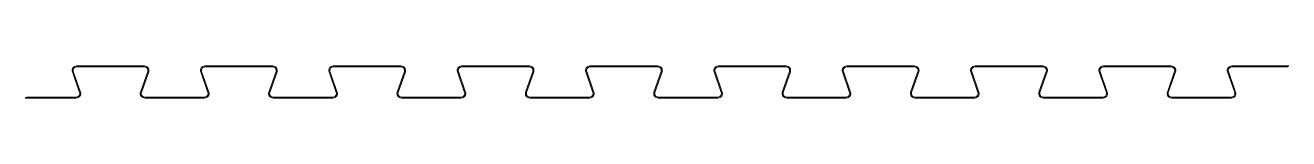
# Model space of a CAD drawing. Header units: metres. Extents: x -26 to 604, y 0 to 16.
import ezdxf

# ---------------------------------------------------------------- set-up
doc = ezdxf.new("R2010")
doc.units = ezdxf.units.M
doc.layers.add('A-DETL-GENF', color=92, linetype='Continuous', lineweight=18)

# ---------------------------------------------------------------- blocks, each defined once
blk = doc.blocks.new('23 Zwaluwstaartplaat - Lewis Zwaluwstaartplaat-3218157-00_0 Basismaterialen')
at = {"layer": 'A-DETL-GENF'}
blk.add_hatch(color=256, dxfattribs=at).paths.add_polyline_path([(546.09, 0), (575.91, 0), (576.44, 0.06), (576.95, 0.25), (577.39, 0.55), (577.75, 0.95), (578, 1.42), (578.14, 1.94), (578.15, 2.48), (578.03, 3), (574.35, 13.57), (574.35, 13.99), (574.46, 14.39), (574.66, 14.76), (574.94, 15.07), (575.28, 15.3), (575.67, 15.45), (576.09, 15.5), (603.79, 15.5), (604.5, 16), (576.09, 16), (575.56, 15.94), (575.05, 15.75), (574.61, 15.45), (574.25, 15.05), (574, 14.58), (573.86, 14.06), (573.85, 13.52), (573.97, 13), (577.65, 2.43), (577.65, 2.01), (577.54, 1.61), (577.34, 1.24), (577.06, 0.93), (576.72, 0.7), (576.33, 0.55), (575.91, 0.5), (545.67, 0.55), (545.28, 0.7), (544.92, 0.95), (544.56, 1.42), (544.46, 1.61), (544.35, 2.01), (544.36, 2.48), (544.5, 3), (548.07, 13.17), (548.15, 13.57), (548.14, 14.06), (548, 14.58), (547.73, 15.07), (547.31, 15.5), (546.72, 15.83), (546.44, 15.94), (545.91, 16), (512.09, 16), (511.56, 15.94), (510.94, 15.67), (510.48, 15.3), (510.25, 15.05), (509.95, 14.39), (509.86, 13.99), (509.85, 13.52), (509.97, 13), (513.65, 2.43), (513.65, 2.01), (513.44, 1.42), (513.34, 1.24), (512.95, 0.85), (512.72, 0.7), (512.33, 0.55), (511.91, 0.5), (481.67, 0.55), (481.28, 0.7), (480.92, 0.95), (480.56, 1.42), (480.46, 1.61), (480.35, 2.01), (480.36, 2.48), (480.5, 3), (484.07, 13.17), (484.15, 13.57), (484.14, 14.06), (484, 14.58), (483.73, 15.07), (483.31, 15.5), (482.72, 15.83), (482.44, 15.94), (481.91, 16), (448.09, 16), (447.56, 15.94), (446.94, 15.67), (446.48, 15.3), (446.25, 15.05), (445.95, 14.39), (445.86, 13.99), (445.85, 13.52), (445.97, 13), (449.65, 2.43), (449.65, 2.01), (449.44, 1.42), (449.34, 1.24), (448.95, 0.85), (448.72, 0.7), (448.33, 0.55), (447.91, 0.5), (417.67, 0.55), (417.28, 0.7), (416.92, 0.95), (416.56, 1.42), (416.46, 1.61), (416.35, 2.01), (416.36, 2.48), (416.5, 3), (420.07, 13.17), (420.15, 13.57), (420.14, 14.06), (420, 14.58), (419.73, 15.07), (419.31, 15.5), (418.72, 15.83), (418.44, 15.94), (417.91, 16), (384.09, 16), (383.56, 15.94), (382.94, 15.67), (382.48, 15.3), (382.25, 15.05), (381.95, 14.39), (381.86, 13.99), (381.85, 13.52), (381.97, 13), (385.65, 2.43), (385.65, 2.01), (385.44, 1.42), (385.34, 1.24), (384.95, 0.85), (384.72, 0.7), (384.33, 0.55), (383.91, 0.5), (353.67, 0.55), (353.28, 0.7), (352.92, 0.95), (352.56, 1.42), (352.46, 1.61), (352.35, 2.01), (352.36, 2.48), (352.5, 3), (356.07, 13.17), (356.15, 13.57), (356.14, 14.06), (356, 14.58), (355.73, 15.07), (355.31, 15.5), (354.72, 15.83), (354.44, 15.94), (353.91, 16), (320.09, 16), (319.56, 15.94), (318.94, 15.67), (318.48, 15.3), (318.25, 15.05), (317.95, 14.39), (317.86, 13.99), (317.85, 13.52), (317.97, 13), (321.65, 2.43), (321.65, 2.01), (321.44, 1.42), (321.34, 1.24), (320.95, 0.85), (320.72, 0.7), (320.33, 0.55), (319.91, 0.5), (289.66, 0.55), (289.28, 0.7), (288.92, 0.95), (288.56, 1.42), (288.46, 1.61), (288.35, 2.01), (288.36, 2.48), (288.5, 3), (292.07, 13.17), (292.15, 13.57), (292.14, 14.06), (291.9, 14.76), (291.65, 15.16), (291.31, 15.5), (290.95, 15.75), (290.44, 15.94), (289.91, 16), (256.09, 16), (255.56, 15.94), (254.94, 15.67), (254.48, 15.3), (254.25, 15.05), (254, 14.58), (253.86, 13.99), (253.85, 13.52), (253.97, 13), (257.65, 2.43), (257.65, 2.01), (257.44, 1.42), (257.34, 1.24), (256.95, 0.85), (256.72, 0.7), (256.33, 0.55), (255.91, 0.5), (225.67, 0.55), (225.28, 0.7), (224.92, 0.95), (224.56, 1.42), (224.46, 1.61), (224.35, 2.01), (224.36, 2.48), (224.5, 3), (228.07, 13.17), (228.15, 13.52), (228.14, 14.06), (227.9, 14.76), (227.73, 15.07), (227.31, 15.5), (226.72, 15.83), (226.44, 15.94), (225.91, 16), (192.09, 16), (191.56, 15.94), (190.94, 15.67), (190.48, 15.3), (190.25, 15.05), (189.95, 14.39), (189.86, 14.06), (189.85, 13.52), (189.97, 13), (193.65, 2.43), (193.65, 2.01), (193.44, 1.42), (193.34, 1.24), (192.95, 0.85), (192.72, 0.7), (192.33, 0.55), (191.91, 0.5), (161.67, 0.55), (161.28, 0.7), (160.92, 0.95), (160.56, 1.42), (160.46, 1.61), (160.35, 2.01), (160.36, 2.48), (160.5, 3), (164.07, 13.17), (164.15, 13.52), (164.14, 14.06), (163.9, 14.76), (163.73, 15.07), (163.31, 15.5), (162.72, 15.83), (162.44, 15.94), (161.91, 16), (128.09, 16), (127.56, 15.94), (126.94, 15.67), (126.48, 15.3), (126.25, 15.05), (125.95, 14.39), (125.86, 14.06), (125.85, 13.52), (125.97, 13), (129.65, 2.43), (129.65, 2.01), (129.44, 1.42), (129.34, 1.24), (128.95, 0.85), (128.72, 0.7), (128.33, 0.55), (127.91, 0.5), (97.67, 0.55), (97.28, 0.7), (96.92, 0.95), (96.56, 1.42), (96.46, 1.61), (96.35, 2.01), (96.36, 2.48), (96.5, 3), (100.07, 13.17), (100.15, 13.52), (100.14, 14.06), (99.9, 14.76), (99.73, 15.07), (99.31, 15.5), (98.72, 15.83), (98.44, 15.94), (97.91, 16), (64.09, 16), (63.56, 15.94), (62.94, 15.67), (62.48, 15.3), (62.25, 15.05), (61.95, 14.39), (61.86, 14.06), (61.85, 13.52), (61.97, 13), (65.65, 2.43), (65.65, 2.01), (65.44, 1.42), (65.34, 1.24), (64.95, 0.85), (64.72, 0.7), (64.33, 0.55), (63.91, 0.5), (33.67, 0.55), (33.28, 0.7), (32.92, 0.95), (32.56, 1.42), (32.46, 1.61), (32.35, 2.01), (32.36, 2.48), (32.5, 3), (36.07, 13.17), (36.15, 13.52), (36.14, 14.06), (35.9, 14.76), (35.73, 15.07), (35.31, 15.5), (34.72, 15.83), (34.44, 15.94), (33.91, 16), (0.09, 16), (-0.44, 15.94), (-1.06, 15.67), (-1.52, 15.3), (-1.75, 15.05), (-2.05, 14.39), (-2.14, 14.06), (-2.15, 13.52), (-2.03, 13), (1.65, 2.43), (1.65, 2.01), (1.44, 1.42), (1.34, 1.24), (0.95, 0.85), (0.72, 0.7), (0.33, 0.55), (-0.09, 0.5), (-24.79, 0.5), (-25.5, 0), (-0.09, 0), (0.44, 0.06), (0.95, 0.25), (1.39, 0.55), (1.75, 0.95), (2, 1.42), (2.14, 1.94), (2.14, 2.52), (2.03, 3), (-1.65, 13.57), (-1.65, 13.99), (-1.54, 14.39), (-1.34, 14.76), (-1.06, 15.07), (-0.72, 15.3), (-0.33, 15.45), (0.09, 15.5), (34.33, 15.45), (34.72, 15.3), (35.06, 15.07), (35.34, 14.76), (35.56, 14.31), (35.65, 13.99), (35.65, 13.54), (35.54, 13.1), (31.97, 3), (31.85, 2.48), (31.86, 1.94), (32, 1.42), (32.25, 0.95), (32.61, 0.55), (33.05, 0.25), (33.56, 0.06), (34.09, 0), (63.91, 0), (64.44, 0.06), (64.95, 0.25), (65.39, 0.55), (65.75, 0.95), (66, 1.42), (66.14, 1.94), (66.14, 2.52), (66.03, 3), (62.35, 13.57), (62.35, 13.99), (62.46, 14.39), (62.66, 14.76), (62.94, 15.07), (63.28, 15.3), (63.67, 15.45), (64.09, 15.5), (98.33, 15.45), (98.72, 15.3), (99.06, 15.07), (99.34, 14.76), (99.56, 14.31), (99.65, 13.99), (99.65, 13.54), (99.54, 13.1), (95.97, 3), (95.85, 2.48), (95.86, 1.94), (96, 1.42), (96.25, 0.95), (96.61, 0.55), (97.05, 0.25), (97.56, 0.06), (98.09, 0), (127.91, 0), (128.44, 0.06), (128.95, 0.25), (129.39, 0.55), (129.75, 0.95), (130, 1.42), (130.14, 1.94), (130.14, 2.52), (130.03, 3), (126.35, 13.57), (126.35, 13.99), (126.46, 14.39), (126.66, 14.76), (126.94, 15.07), (127.28, 15.3), (127.67, 15.45), (128.09, 15.5), (162.33, 15.45), (162.72, 15.3), (163.06, 15.07), (163.34, 14.76), (163.56, 14.31), (163.65, 13.99), (163.65, 13.54), (163.54, 13.1), (159.97, 3), (159.85, 2.48), (159.86, 1.94), (160, 1.42), (160.25, 0.95), (160.61, 0.55), (161.05, 0.25), (161.56, 0.06), (162.09, 0), (191.91, 0), (192.44, 0.06), (192.95, 0.25), (193.39, 0.55), (193.75, 0.95), (194, 1.42), (194.14, 1.94), (194.14, 2.52), (194.03, 3), (190.35, 13.57), (190.35, 13.99), (190.46, 14.39), (190.66, 14.76), (190.94, 15.07), (191.28, 15.3), (191.67, 15.45), (192.09, 15.5), (226.33, 15.45), (226.72, 15.3), (227.06, 15.07), (227.34, 14.76), (227.56, 14.31), (227.65, 13.99), (227.65, 13.54), (227.54, 13.1), (223.97, 3), (223.85, 2.48), (223.86, 1.94), (224, 1.42), (224.25, 0.95), (224.61, 0.55), (225.05, 0.25), (225.56, 0.06), (226.09, 0), (255.91, 0), (256.44, 0.06), (256.95, 0.25), (257.39, 0.55), (257.75, 0.95), (258, 1.42), (258.14, 1.94), (258.14, 2.52), (258.03, 3), (254.35, 13.57), (254.35, 13.99), (254.46, 14.39), (254.66, 14.76), (254.94, 15.07), (255.28, 15.3), (255.67, 15.45), (256.09, 15.5), (290.33, 15.45), (290.72, 15.3), (291.06, 15.07), (291.34, 14.76), (291.56, 14.31), (291.65, 13.99), (291.65, 13.57), (291.56, 13.17), (287.97, 3), (287.85, 2.48), (287.86, 1.94), (288, 1.42), (288.25, 0.95), (288.61, 0.55), (289.05, 0.25), (289.56, 0.06), (290.09, 0), (319.91, 0), (320.44, 0.06), (320.95, 0.25), (321.39, 0.55), (321.75, 0.95), (322, 1.42), (322.14, 1.94), (322.14, 2.52), (322.03, 3), (318.35, 13.57), (318.35, 13.99), (318.46, 14.39), (318.66, 14.76), (318.94, 15.07), (319.28, 15.3), (319.67, 15.45), (320.09, 15.5), (354.33, 15.45), (354.72, 15.3), (355.06, 15.07), (355.34, 14.76), (355.56, 14.31), (355.65, 13.99), (355.65, 13.57), (355.54, 13.1), (351.97, 3), (351.85, 2.48), (351.86, 1.94), (352, 1.42), (352.25, 0.95), (352.61, 0.55), (353.05, 0.25), (353.56, 0.06), (354.09, 0), (383.91, 0), (384.44, 0.06), (384.95, 0.25), (385.39, 0.55), (385.75, 0.95), (386, 1.42), (386.14, 1.94), (386.14, 2.52), (386.03, 3), (382.35, 13.57), (382.35, 13.99), (382.46, 14.39), (382.66, 14.76), (382.94, 15.07), (383.28, 15.3), (383.67, 15.45), (384.09, 15.5), (418.33, 15.45), (418.72, 15.3), (419.06, 15.07), (419.34, 14.76), (419.56, 14.31), (419.65, 13.99), (419.65, 13.57), (419.54, 13.1), (415.97, 3), (415.85, 2.48), (415.86, 1.94), (416, 1.42), (416.25, 0.95), (416.61, 0.55), (417.05, 0.25), (417.56, 0.06), (418.09, 0), (447.91, 0), (448.44, 0.06), (448.95, 0.25), (449.39, 0.55), (449.75, 0.95), (450, 1.42), (450.14, 1.94), (450.14, 2.52), (450.03, 3), (446.35, 13.57), (446.35, 13.99), (446.46, 14.39), (446.66, 14.76), (446.94, 15.07), (447.28, 15.3), (447.67, 15.45), (448.09, 15.5), (482.33, 15.45), (482.72, 15.3), (483.06, 15.07), (483.34, 14.76), (483.56, 14.31), (483.65, 13.99), (483.65, 13.57), (483.54, 13.1), (479.97, 3), (479.85, 2.48), (479.86, 1.94), (480, 1.42), (480.25, 0.95), (480.61, 0.55), (481.05, 0.25), (481.56, 0.06), (482.09, 0), (511.91, 0), (512.44, 0.06), (512.95, 0.25), (513.39, 0.55), (513.75, 0.95), (514, 1.42), (514.14, 1.94), (514.14, 2.52), (514.03, 3), (510.35, 13.57), (510.35, 13.99), (510.46, 14.39), (510.66, 14.76), (510.94, 15.07), (511.28, 15.3), (511.67, 15.45), (512.09, 15.5), (546.33, 15.45), (546.72, 15.3), (547.06, 15.07), (547.34, 14.76), (547.56, 14.31), (547.65, 13.99), (547.65, 13.57), (547.54, 13.1), (543.97, 3), (543.85, 2.48), (543.86, 1.94), (544, 1.42), (544.25, 0.95), (544.61, 0.55), (545.05, 0.25), (545.56, 0.06)])
for p, q in [((-2.03, 13), (1.56, 2.83)), ((-1.56, 13.17), (2.03, 3)), ((33.91, 16), (0.09, 16)), ((33.91, 15.5), (0.09, 15.5)), ((31.97, 3), (35.56, 13.17)), ((32.44, 2.83), (36.03, 13)), ((61.97, 13), (65.56, 2.83)), ((62.44, 13.17), (66.03, 3)), ((97.91, 16), (64.09, 16)), ((97.91, 15.5), (64.09, 15.5)), ((95.97, 3), (99.56, 13.17)), ((96.44, 2.83), (100.03, 13)), ((125.97, 13), (129.56, 2.83)), ((126.44, 13.17), (130.03, 3)), ((161.91, 16), (128.09, 16)), ((161.91, 15.5), (128.09, 15.5)), ((159.97, 3), (163.56, 13.17)), ((160.44, 2.83), (164.03, 13)), ((189.97, 13), (193.56, 2.83)), ((190.44, 13.17), (194.03, 3)), ((225.91, 16), (192.09, 16)), ((225.91, 15.5), (192.09, 15.5)), ((223.97, 3), (227.56, 13.17)), ((224.44, 2.83), (228.03, 13)), ((253.97, 13), (257.56, 2.83)), ((254.44, 13.17), (258.03, 3)), ((289.91, 16), (256.09, 16)), ((289.91, 15.5), (256.09, 15.5)), ((287.97, 3), (291.56, 13.17)), ((288.44, 2.83), (292.03, 13)), ((317.97, 13), (321.56, 2.83)), ((318.44, 13.17), (322.03, 3)), ((353.91, 16), (320.09, 16)), ((353.91, 15.5), (320.09, 15.5)), ((351.97, 3), (355.56, 13.17)), ((352.44, 2.83), (356.03, 13)), ((381.97, 13), (385.56, 2.83)), ((382.44, 13.17), (386.03, 3)), ((417.91, 16), (384.09, 16)), ((417.91, 15.5), (384.09, 15.5)), ((415.97, 3), (419.56, 13.17)), ((416.44, 2.83), (420.03, 13)), ((445.97, 13), (449.56, 2.83)), ((446.44, 13.17), (450.03, 3)), ((481.91, 16), (448.09, 16)), ((481.91, 15.5), (448.09, 15.5)), ((479.97, 3), (483.56, 13.17)), ((480.44, 2.83), (484.03, 13)), ((509.97, 13), (513.56, 2.83)), ((510.44, 13.17), (514.03, 3)), ((545.91, 16), (512.09, 16)), ((545.91, 15.5), (512.09, 15.5)), ((543.97, 3), (547.56, 13.17)), ((544.44, 2.83), (548.03, 13)), ((573.97, 13), (577.56, 2.83)), ((578.03, 3), (574.44, 13.17)), ((604.5, 16), (576.09, 16)), ((576.09, 15.5), (603.79, 15.5)), ((603.79, 15.5), (604.5, 16)), ((-24.79, 0.5), (-25.5, 0)), ((-25.5, 0), (-0.09, 0)), ((-0.09, 0.5), (-24.79, 0.5)), ((63.91, 0.5), (34.09, 0.5)), ((127.91, 0.5), (98.09, 0.5)), ((191.91, 0.5), (162.09, 0.5)), ((255.91, 0.5), (226.09, 0.5)), ((319.91, 0.5), (290.09, 0.5)), ((383.91, 0.5), (354.09, 0.5)), ((447.91, 0.5), (418.09, 0.5)), ((511.91, 0.5), (482.09, 0.5)), ((575.91, 0.5), (546.09, 0.5)), ((34.09, 0), (63.91, 0)), ((98.09, 0), (127.91, 0)), ((162.09, 0), (191.91, 0)), ((226.09, 0), (255.91, 0)), ((290.09, 0), (319.91, 0)), ((354.09, 0), (383.91, 0)), ((418.09, 0), (447.91, 0)), ((482.09, 0), (511.91, 0)), ((546.09, 0), (575.91, 0))]:
    blk.add_line(p, q, dxfattribs=at)
for centre, radius, start, end in [((0.09, 13.75), 2.25, 90, 199.47122), ((0.09, 13.75), 1.75, 90, 199.47122), ((33.91, 13.75), 2.25, 340.52878, 90), ((33.91, 13.75), 1.75, 340.52878, 90), ((64.09, 13.75), 2.25, 90, 199.47122), ((64.09, 13.75), 1.75, 90, 199.47122), ((97.91, 13.75), 2.25, 340.52878, 90), ((97.91, 13.75), 1.75, 340.52878, 90), ((128.09, 13.75), 2.25, 90, 199.47122), ((128.09, 13.75), 1.75, 90, 199.47122), ((161.91, 13.75), 2.25, 340.52878, 90), ((161.91, 13.75), 1.75, 340.52878, 90), ((192.09, 13.75), 2.25, 90, 199.47122), ((192.09, 13.75), 1.75, 90, 199.47122), ((225.91, 13.75), 2.25, 340.52878, 90), ((225.91, 13.75), 1.75, 340.52878, 90), ((256.09, 13.75), 2.25, 90, 199.47122), ((256.09, 13.75), 1.75, 90, 199.47122), ((289.91, 13.75), 2.25, 340.52878, 90), ((289.91, 13.75), 1.75, 340.52878, 90), ((320.09, 13.75), 2.25, 90, 199.47122), ((320.09, 13.75), 1.75, 90, 199.47122), ((353.91, 13.75), 2.25, 340.52878, 90), ((353.91, 13.75), 1.75, 340.52878, 90), ((384.09, 13.75), 2.25, 90, 199.47122), ((384.09, 13.75), 1.75, 90, 199.47122), ((417.91, 13.75), 2.25, 340.52878, 90), ((417.91, 13.75), 1.75, 340.52878, 90), ((448.09, 13.75), 2.25, 90, 199.47122), ((448.09, 13.75), 1.75, 90, 199.47122), ((481.91, 13.75), 2.25, 340.52878, 90), ((481.91, 13.75), 1.75, 340.52878, 90), ((512.09, 13.75), 2.25, 90, 199.47122), ((512.09, 13.75), 1.75, 90, 199.47122), ((545.91, 13.75), 2.25, 340.52878, 90), ((545.91, 13.75), 1.75, 340.52878, 90), ((576.09, 13.75), 2.25, 90, 199.47122), ((576.09, 13.75), 1.75, 90, 199.47122), ((-0.09, 2.25), 2.25, 270, 19.47122), ((-0.09, 2.25), 1.75, 270, 19.47122), ((34.09, 2.25), 2.25, 160.52878, 270), ((34.09, 2.25), 1.75, 160.52878, 270), ((63.91, 2.25), 2.25, 270, 19.47122), ((63.91, 2.25), 1.75, 270, 19.47122), ((98.09, 2.25), 2.25, 160.52878, 270), ((98.09, 2.25), 1.75, 160.52878, 270), ((127.91, 2.25), 2.25, 270, 19.47122), ((127.91, 2.25), 1.75, 270, 19.47122), ((162.09, 2.25), 2.25, 160.52878, 270), ((162.09, 2.25), 1.75, 160.52878, 270), ((191.91, 2.25), 2.25, 270, 19.47122), ((191.91, 2.25), 1.75, 270, 19.47122), ((226.09, 2.25), 2.25, 160.52878, 270), ((226.09, 2.25), 1.75, 160.52878, 270), ((255.91, 2.25), 2.25, 270, 19.47122), ((255.91, 2.25), 1.75, 270, 19.47122), ((290.09, 2.25), 2.25, 160.52878, 270), ((290.09, 2.25), 1.75, 160.52878, 270), ((319.91, 2.25), 2.25, 270, 19.47122), ((319.91, 2.25), 1.75, 270, 19.47122), ((354.09, 2.25), 2.25, 160.52878, 270), ((354.09, 2.25), 1.75, 160.52878, 270), ((383.91, 2.25), 2.25, 270, 19.47122), ((383.91, 2.25), 1.75, 270, 19.47122), ((418.09, 2.25), 2.25, 160.52878, 270), ((418.09, 2.25), 1.75, 160.52878, 270), ((447.91, 2.25), 2.25, 270, 19.47122), ((447.91, 2.25), 1.75, 270, 19.47122), ((482.09, 2.25), 2.25, 160.52878, 270), ((482.09, 2.25), 1.75, 160.52878, 270), ((511.91, 2.25), 2.25, 270, 19.47122), ((511.91, 2.25), 1.75, 270, 19.47122), ((546.09, 2.25), 2.25, 160.52878, 270), ((546.09, 2.25), 1.75, 160.52878, 270), ((575.91, 2.25), 2.25, 270, 19.47122), ((575.91, 2.25), 1.75, 270, 19.47122)]:
    blk.add_arc(centre, radius, start, end, dxfattribs=at)

msp = doc.modelspace()

# ---------------------------------------------------------------- block references
msp.add_blockref('23 Zwaluwstaartplaat - Lewis Zwaluwstaartplaat-3218157-00_0 Basismaterialen', (0, 0))

doc.saveas('drawing.dxf')
